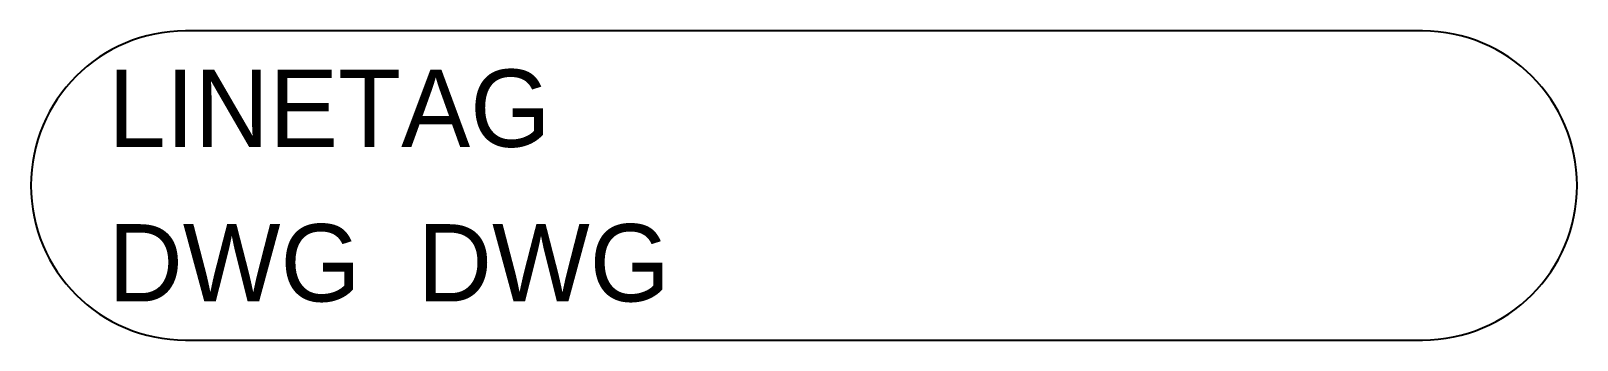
# Model space of a CAD drawing. Extents: x 0 to 2.5, y -0.25 to 0.25.
import ezdxf

# ---------------------------------------------------------------- set-up
doc = ezdxf.new("R2010")
doc.units = 0
doc.layers.add('4', color=4, linetype='CONTINUOUS')
doc.layers.add('5', color=5, linetype='CONTINUOUS')

msp = doc.modelspace()

# ---------------------------------------------------------------- linework, layer by layer
at = {"layer": '4', "color": 0}
for p, q in [((2.25, 0.25), (0.25, 0.25)), ((0.25, -0.25), (2.25, -0.25))]:
    msp.add_line(p, q, dxfattribs=at)
for centre, start, end in [((0.25, 0), 90, 270), ((2.25, 0), 270, 90)]:
    msp.add_arc(centre, 0.25, start, end, dxfattribs=at)

# ---------------------------------------------------------------- texts
at = {"layer": '5', "color": 0}
msp.add_text('DWG', height=0.125, dxfattribs=at).set_placement((0.125, -0.1875))
for tag, p in [('LINETAG', (0.125, 0.0625)), ('DWG', (0.625, -0.1875))]:
    msp.add_attdef(tag, p, '', height=0.125, dxfattribs=at)

doc.saveas('drawing.dxf')
